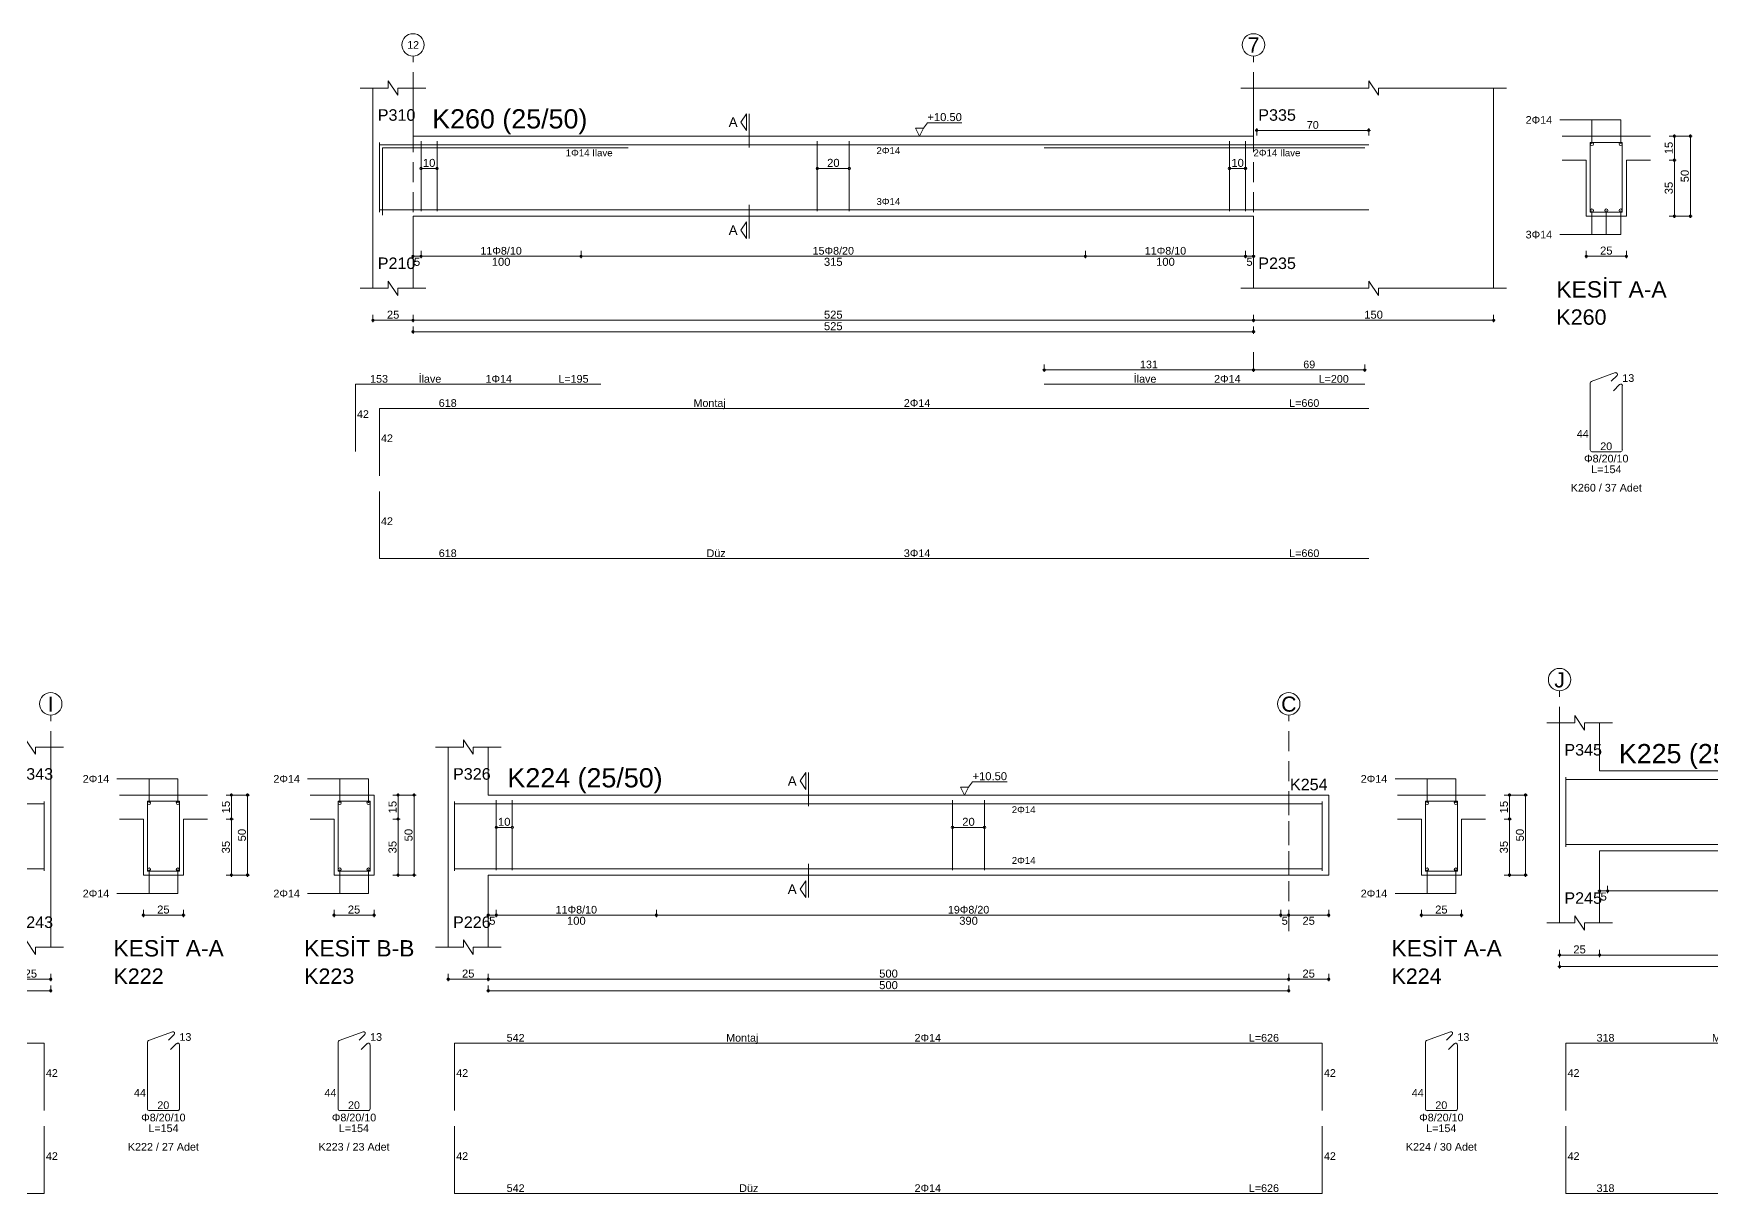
# Model space of a CAD drawing. Header units: millimetres. Extents: x 23801 to 80069, y 9628 to 14137.
# Drawn here: x 60387 to 61960, y 12436 to 13522 of the extents above; entities that cross this region are included whole.
import ezdxf

# ---------------------------------------------------------------- set-up
doc = ezdxf.new("R2010")
doc.units = ezdxf.units.MM
doc.linetypes.add('DASHDOT2', pattern=[12.7, 6.35, -3.175, 0, -3.175])
doc.linetypes.add('DASHED4', pattern=[18.75, 12.5, -6.25])
doc.layers.add('aks', color=251, linetype='DASHDOT2', lineweight=35)
for name, color, linetype in [('Donatı Topl. Uzun. Yazısı', 7, 'Continuous'), ('Donatı Uz. Yazısı', 7, 'Continuous'), ('Donatı Yazısı', 7, 'Continuous'), ('Donatı Çizgisi', 7, 'Continuous'), ('Kiriş', 7, 'Continuous'), ('Standart', 7, 'Continuous'), ('Ölçülendirme', 7, 'Continuous')]:
    doc.layers.add(name, color=color, linetype=linetype)
doc.styles.add('arial_1_18', font='arial.ttf', dxfattribs={"height": 0.2})

# ---------------------------------------------------------------- blocks, each defined once
blk = doc.blocks.new('IDE668Entity7468')
at = {"layer": 'aks', "color": 30, "linetype": 'DASHED4', "lineweight": 5}
for points in [[(9828.2, 2001.7), (9828.2, 2136.7)], [(10168.2, 2001.7), (10168.2, 2136.7)], [(10478.2, 2001.7), (10478.2, 2136.7)]]:
    blk.add_lwpolyline(points, dxfattribs=at)
at = {"layer": 'aks', "color": 1, "linetype": 'Continuous', "lineweight": 5}
for centre in [(9828.2, 2143.7), (10168.2, 2143.7), (10478.2, 2143.7)]:
    blk.add_circle(centre, 7, dxfattribs=at)
at = {"layer": 'Donatı Çizgisi', "color": 5, "linetype": 'Continuous', "lineweight": 5}
for points in [[(9807.2, 2039.3), (9807.2, 2082.7)], [(9807.2, 2081.3), (10474.2, 2081.3)], [(9833.2, 2039.9), (9833.2, 2083.5)], [(9843.2, 2039.9), (9843.2, 2083.5)], [(9988.2, 2039.9), (9988.2, 2083.5)], [(10008.2, 2039.9), (10008.2, 2083.5)], [(10153.2, 2039.9), (10153.2, 2083.5)], [(10163.2, 2039.9), (10163.2, 2083.5)], [(10198.2, 2039.9), (10198.2, 2083.5)], [(10208.2, 2039.9), (10208.2, 2083.5)], [(10313.2, 2039.9), (10313.2, 2083.5)], [(10333.2, 2039.9), (10333.2, 2083.5)], [(10438.2, 2039.9), (10438.2, 2083.5)], [(10448.2, 2039.9), (10448.2, 2083.5)], [(10474.2, 2039.3), (10474.2, 2082.7)], [(10538.6, 2039.2), (10538.6, 2082.8)], [(10538.6, 2082.8), (10558.6, 2082.8)], [(10558.6, 2039.2), (10558.6, 2082.8)], [(10657.7, 2039.2), (10657.7, 2082.8)], [(10657.7, 2082.8), (10677.7, 2082.8)], [(10677.7, 2039.2), (10677.7, 2082.8)], [(9807.2, 2040.7), (10474.2, 2040.7)], [(10538.6, 2039.2), (10558.6, 2039.2)], [(10657.7, 2039.2), (10677.7, 2039.2)], [(9807.2, 1889.7), (9807.2, 1931.7)], [(9807.2, 1931.7), (10474.2, 1931.7)], [(10474.2, 1889.7), (10474.2, 1931.7)], [(10538.6, 1890.6), (10538.6, 1932.5)], [(10539.2, 1933.4), (10554.2, 1938.9)], [(10551.7, 1933.6), (10555.3, 1937.2)], [(10553.1, 1927.7), (10556.8, 1931.5)], [(10558.6, 1890.6), (10558.6, 1930.7)], [(10657.7, 1890.6), (10657.7, 1932.5)], [(10658.3, 1933.4), (10673.3, 1938.9)], [(10670.8, 1933.6), (10674.4, 1937.2)], [(10672.1, 1927.7), (10675.9, 1931.5)], [(10677.7, 1890.6), (10677.7, 1930.7)], [(10539.6, 1889.6), (10557.6, 1889.6)], [(10658.7, 1889.6), (10676.6, 1889.6)], [(9807.2, 1837.8), (9807.2, 1879.9)], [(10474.2, 1837.8), (10474.2, 1879.9)], [(9807.2, 1837.8), (10474.2, 1837.8)]]:
    blk.add_lwpolyline(points, dxfattribs=at)
for centre in [(10539.6, 2081.8), (10557.6, 2081.8), (10658.7, 2081.8), (10676.7, 2081.8), (10539.6, 2040.2), (10557.6, 2040.2), (10658.7, 2040.2), (10676.7, 2040.2)]:
    blk.add_circle(centre, 1, dxfattribs=at)
for centre, start, end in [((10554.6, 1937.9), 315, 110), ((10673.7, 1937.9), 315, 110), ((10539.6, 1932.5), 110, 180), ((10557.6, 1930.7), 0, 135), ((10658.7, 1932.5), 110, 180), ((10676.6, 1930.7), 0, 135), ((10539.6, 1890.6), 180, 270), ((10557.6, 1890.6), 270, 0), ((10658.7, 1890.6), 180, 270), ((10676.6, 1890.6), 270, 0)]:
    blk.add_arc(centre, 1.02, start, end, dxfattribs=at)
at = {"layer": 'Kiriş', "color": 1, "linetype": 'Continuous', "lineweight": 5}
for points in [[(9812.7, 2116.7), (9812.7, 2121.2)], [(9818.7, 2112.2), (9812.7, 2121.2)], [(10177.7, 2116.7), (10177.7, 2121.2)], [(10183.7, 2112.2), (10177.7, 2121.2)], [(10462.7, 2116.7), (10462.7, 2121.2)], [(10468.7, 2112.2), (10462.7, 2121.2)], [(9795.2, 2116.7), (9812.7, 2116.7)], [(9803.2, 1991.7), (9803.2, 2116.7)], [(9818.7, 2112.2), (9818.7, 2116.7)], [(9818.7, 2116.7), (9836.2, 2116.7)], [(9828.2, 2086.7), (9828.2, 2116.7)], [(10160.2, 2116.7), (10177.7, 2116.7)], [(10168.2, 2086.7), (10168.2, 2116.7)], [(10183.7, 2116.7), (10201.2, 2116.7)], [(10183.7, 2112.2), (10183.7, 2116.7)], [(10193.2, 2086.7), (10193.2, 2116.7)], [(10445.2, 2116.7), (10462.7, 2116.7)], [(10453.2, 2086.7), (10453.2, 2116.7)], [(10468.7, 2116.7), (10486.2, 2116.7)], [(10468.7, 2112.2), (10468.7, 2116.7)], [(10478.2, 1991.7), (10478.2, 2116.7)], [(9828.2, 2086.7), (10168.2, 2086.7)], [(10193.2, 2086.7), (10453.2, 2086.7)], [(10521.1, 2086.7), (10576.1, 2086.7)], [(10640.2, 2086.7), (10680.2, 2086.7)], [(10680.2, 2036.7), (10680.2, 2086.7)], [(10521.1, 2071.7), (10536.1, 2071.7)], [(10536.1, 2036.7), (10536.1, 2071.7)], [(10561.1, 2071.7), (10576.1, 2071.7)], [(10561.1, 2036.7), (10561.1, 2071.7)], [(10640.2, 2071.7), (10655.2, 2071.7)], [(10655.2, 2036.7), (10655.2, 2071.7)], [(9828.2, 2036.7), (10168.2, 2036.7)], [(9828.2, 1991.7), (9828.2, 2036.7)], [(10168.2, 1991.7), (10168.2, 2036.7)], [(10193.2, 2036.7), (10453.2, 2036.7)], [(10193.2, 1991.7), (10193.2, 2036.7)], [(10453.2, 1991.7), (10453.2, 2036.7)], [(10536.1, 2036.7), (10561.1, 2036.7)], [(10655.2, 2036.7), (10680.2, 2036.7)], [(9795.2, 1991.7), (9812.7, 1991.7)], [(9818.7, 1987.2), (9812.7, 1996.2)], [(9812.7, 1991.7), (9812.7, 1996.2)], [(9818.7, 1991.7), (9836.2, 1991.7)], [(9818.7, 1987.2), (9818.7, 1991.7)], [(10160.2, 1991.7), (10177.7, 1991.7)], [(10183.7, 1987.2), (10177.7, 1996.2)], [(10177.7, 1991.7), (10177.7, 1996.2)], [(10183.7, 1991.7), (10201.2, 1991.7)], [(10183.7, 1987.2), (10183.7, 1991.7)], [(10445.2, 1991.7), (10462.7, 1991.7)], [(10468.7, 1987.2), (10462.7, 1996.2)], [(10462.7, 1991.7), (10462.7, 1996.2)], [(10468.7, 1991.7), (10486.2, 1991.7)], [(10468.7, 1987.2), (10468.7, 1991.7)]]:
    blk.add_lwpolyline(points, dxfattribs=at)
at = {"layer": 'Ölçülendirme', "color": 1, "linetype": 'Continuous', "lineweight": 5}
for points in [[(9959, 2095.5), (9962.5, 2100.7)], [(9962.5, 2090.2), (9962.5, 2100.7)], [(9964.2, 2079.7), (9964.2, 2100.7)], [(10292, 2095.5), (10295.5, 2100.7)], [(10295.5, 2090.2), (10295.5, 2100.7)], [(10297.2, 2079.7), (10297.2, 2100.7)], [(10519.6, 2096.8), (10557.6, 2096.8)], [(10539.6, 2081.8), (10539.6, 2096.8)], [(10557.6, 2081.8), (10557.6, 2096.8)], [(10638.7, 2096.8), (10676.7, 2096.8)], [(10658.7, 2081.8), (10658.7, 2096.8)], [(10676.7, 2081.8), (10676.7, 2096.8)], [(9962.5, 2090.2), (9959, 2095.5)], [(10033.5, 2086.7), (10031, 2091.7)], [(10031, 2091.7), (10036, 2091.7)], [(10036, 2091.7), (10033.5, 2086.7)], [(10033.5, 2086.7), (10033.5, 2086.7)], [(10036, 2091.7), (10038.5, 2095)], [(10038.5, 2095), (10060, 2095)], [(10295.5, 2090.2), (10292, 2095.5)], [(10350.5, 2086.7), (10348, 2091.7)], [(10348, 2091.7), (10353, 2091.7)], [(10353, 2091.7), (10350.5, 2086.7)], [(10350.5, 2086.7), (10350.5, 2086.7)], [(10353, 2091.7), (10355.5, 2095)], [(10355.5, 2095), (10377, 2095)], [(10587.8, 2086.7), (10602.3, 2086.7)], [(10591.1, 2035.7), (10591.1, 2087.7)], [(10601.1, 2035.7), (10601.1, 2087.7)], [(10691.9, 2086.7), (10706.4, 2086.7)], [(10695.2, 2035.7), (10695.2, 2087.7)], [(10705.2, 2035.7), (10705.2, 2087.7)], [(9833.2, 2066.5), (9843.2, 2066.5)], [(9988.2, 2066.5), (10008.2, 2066.5)], [(10153.2, 2066.5), (10163.2, 2066.5)], [(10198.2, 2066.5), (10208.2, 2066.5)], [(10313.2, 2066.5), (10333.2, 2066.5)], [(10438.2, 2066.5), (10448.2, 2066.5)], [(10587.8, 2071.7), (10592.3, 2071.7)], [(10691.9, 2071.7), (10696.4, 2071.7)], [(9964.2, 2022.7), (9964.2, 2043.7)], [(10297.2, 2022.7), (10297.2, 2043.7)], [(10539.6, 2025.2), (10539.6, 2040.2)], [(10557.6, 2025.2), (10557.6, 2040.2)], [(10587.8, 2036.7), (10602.3, 2036.7)], [(10658.7, 2025.2), (10658.7, 2040.2)], [(10676.7, 2025.2), (10676.7, 2040.2)], [(10691.9, 2036.7), (10706.4, 2036.7)], [(9959, 2028), (9962.5, 2033.2)], [(9962.5, 2022.7), (9959, 2028)], [(9962.5, 2022.7), (9962.5, 2033.2)], [(10292, 2028), (10295.5, 2033.2)], [(10295.5, 2022.7), (10292, 2028)], [(10295.5, 2022.7), (10295.5, 2033.2)], [(10519.6, 2025.2), (10557.6, 2025.2)], [(10638.7, 2025.2), (10676.7, 2025.2)], [(9828.2, 2010.5), (9828.2, 2015)], [(9833.2, 2010.5), (9833.2, 2015)], [(9933.2, 2010.5), (9933.2, 2015)], [(10063.2, 2010.5), (10063.2, 2015)], [(10163.2, 2010.5), (10163.2, 2015)], [(10168.2, 2010.5), (10168.2, 2015)], [(10193.2, 2010.5), (10193.2, 2015)], [(10198.2, 2010.5), (10198.2, 2015)], [(10298.2, 2010.5), (10298.2, 2015)], [(10348.2, 2010.5), (10348.2, 2015)], [(10448.2, 2010.5), (10448.2, 2015)], [(10453.2, 2010.5), (10453.2, 2015)], [(10536.1, 2010.5), (10536.1, 2015)], [(10561.1, 2010.5), (10561.1, 2015)], [(10655.2, 2010.5), (10655.2, 2015)], [(10680.2, 2010.5), (10680.2, 2015)], [(9827.2, 2011.7), (10169.2, 2011.7)], [(10192.2, 2011.7), (10454.2, 2011.7)], [(10535.1, 2011.7), (10562.1, 2011.7)], [(10654.2, 2011.7), (10681.2, 2011.7)], [(9802.2, 1971.7), (10479.2, 1971.7)], [(9803.2, 1970.5), (9803.2, 1975)], [(9828.2, 1970.5), (9828.2, 1975)], [(10168.2, 1970.5), (10168.2, 1975)], [(10193.2, 1970.5), (10193.2, 1975)], [(10453.2, 1970.5), (10453.2, 1975)], [(10478.2, 1970.5), (10478.2, 1975)], [(9827.2, 1964.5), (10479.2, 1964.5)], [(9828.2, 1963.3), (9828.2, 1967.8)], [(10168.2, 1963.3), (10168.2, 1967.8)], [(10478.2, 1963.3), (10478.2, 1967.8)]]:
    blk.add_lwpolyline(points, dxfattribs=at)
for centre in [(10591.1, 2086.7), (10601.1, 2086.7), (10695.2, 2086.7), (10705.2, 2086.7), (9833.2, 2066.5), (9843.2, 2066.5), (9988.2, 2066.5), (10008.2, 2066.5), (10153.2, 2066.5), (10163.2, 2066.5), (10198.2, 2066.5), (10208.2, 2066.5), (10313.2, 2066.5), (10333.2, 2066.5), (10438.2, 2066.5), (10448.2, 2066.5), (10591.1, 2071.7), (10695.2, 2071.7), (10591.1, 2036.7), (10601.1, 2036.7), (10695.2, 2036.7), (10705.2, 2036.7), (9828.2, 2011.7), (9833.2, 2011.7), (9833.2, 2011.7), (9933.2, 2011.7), (9933.2, 2011.7), (10063.2, 2011.7), (10063.2, 2011.7), (10163.2, 2011.7), (10163.2, 2011.7), (10168.2, 2011.7), (10193.2, 2011.7), (10198.2, 2011.7), (10198.2, 2011.7), (10298.2, 2011.7), (10298.2, 2011.7), (10348.2, 2011.7), (10348.2, 2011.7), (10448.2, 2011.7), (10448.2, 2011.7), (10453.2, 2011.7), (10536.1, 2011.7), (10561.1, 2011.7), (10655.2, 2011.7), (10680.2, 2011.7), (9803.2, 1971.7), (9828.2, 1971.7), (9828.2, 1971.7), (10168.2, 1971.7), (10168.2, 1971.7), (10193.2, 1971.7), (10193.2, 1971.7), (10453.2, 1971.7), (10453.2, 1971.7), (10478.2, 1971.7), (9828.2, 1964.5), (10168.2, 1964.5), (10168.2, 1964.5), (10478.2, 1964.5)]:
    blk.add_circle(centre, 0.75, dxfattribs=at)
at = {"layer": 'aks', "color": 1, "linetype": 'Continuous', "lineweight": 5, "style": 'arial_1_18'}
for s, p in [('G', (9823.1, 2138.8)), ('H', (10163.5, 2138.8)), ('I', (10476.4, 2138.8))]:
    blk.add_text(s, height=9.45, dxfattribs=at).set_placement(p)
at = {"layer": 'Donatı Topl. Uzun. Yazısı', "color": 1, "linetype": 'Continuous', "lineweight": 5, "style": 'arial_1_18'}
for s, p in [('L=751', (10422.1, 1932.7)), ('L=154', (10539.2, 1876.2)), ('L=154', (10658.2, 1876.2)), ('L=751', (10422.1, 1838.8))]:
    blk.add_text(s, height=4.8, dxfattribs=at).set_placement(p)
at = {"layer": 'Donatı Uz. Yazısı', "color": 1, "linetype": 'Continuous', "lineweight": 5, "style": 'arial_1_18'}
for s, p in [('667', (9847.3, 1932.7)), ('13', (10558.6, 1933.2)), ('13', (10677.7, 1933.2)), ('42', (9808.2, 1910.7)), ('42', (10475.2, 1910.7)), ('44', (10530.2, 1898.3)), ('44', (10649.2, 1898.3)), ('20', (10544.8, 1890.6)), ('20', (10663.9, 1890.6)), ('42', (9808.2, 1858.8)), ('42', (10475.2, 1858.8)), ('667', (9847.3, 1838.8))]:
    blk.add_text(s, height=4.8, dxfattribs=at).set_placement(p)
at = {"layer": 'Donatı Yazısı', "color": 5, "linetype": 'Continuous', "lineweight": 5, "style": 'arial_1_18'}
for s, p in [('2Φ14', (10498.2, 2094.4)), ('2Φ14', (10617.3, 2094.4)), ('2Φ14', (10498.2, 2022.8)), ('2Φ14', (10617.3, 2022.8)), ('2Φ14', (10160.7, 1932.7)), ('Φ8/20/10', (10534.7, 1882.9)), ('Φ8/20/10', (10653.8, 1882.9)), ('K222 / 27 Adet', (10526.4, 1864.6)), ('K223 / 23 Adet', (10645.5, 1864.6)), ('2Φ14', (10160.7, 1838.8))]:
    blk.add_text(s, height=4.8, dxfattribs=at).set_placement(p)
for p in [(10025.2, 2075.4), (10350.2, 2075.4), (10025.2, 2043.7), (10350.2, 2043.7)]:
    blk.add_text('2Φ14', height=4.32, rotation=360, dxfattribs=at).set_placement(p)
at = {"layer": 'Donatı Yazısı', "color": 1, "linetype": 'Continuous', "lineweight": 5, "style": 'arial_1_18'}
for s, p in [('Montaj', (10020.6, 1932.7)), ('Düz', (10028.8, 1838.8))]:
    blk.add_text(s, height=4.8, dxfattribs=at).set_placement(p)
at = {"layer": 'Kiriş', "color": 1, "linetype": 'Continuous', "lineweight": 5, "style": 'arial_1_18'}
for s, height, p in [('P338', 7.2, (9806.2, 2096.3)), ('K222 (25/50)', 12, (9840.2, 2091.5)), ('P341', 7.2, (10171.2, 2096.3)), ('K223 (25/50)', 12, (10205.2, 2091.5)), ('P343', 7.2, (10456.2, 2096.3)), ('P238', 7.2, (9806.2, 2003.7)), ('P241', 7.2, (10171.2, 2003.7)), ('P243', 7.2, (10456.2, 2003.7)), ('KESİT A-A', 10.2, (10517.4, 1985.9)), ('KESİT B-B', 10.2, (10636.5, 1985.9)), ('K222', 9.6, (10517.4, 1968.8)), ('K223', 9.6, (10636.5, 1968.8))]:
    blk.add_text(s, height=height, dxfattribs=at).set_placement(p)
at = {"layer": 'Ölçülendirme', "color": 1, "linetype": 'Continuous', "lineweight": 5, "style": 'arial_1_18'}
for s, height, p in [('A', 5.95, (9951.3, 2092.5)), ('+10.50', 5, (10038.5, 2096)), ('B', 5.95, (10284.3, 2092.5)), ('+10.50', 5, (10355.5, 2096)), ('A', 5.95, (9951.3, 2025)), ('B', 5.95, (10284.3, 2025)), ('25', 5, (10544.7, 2012.7)), ('25', 5, (10663.8, 2012.7)), ('5', 5, (9828.8, 2005.7)), ('100', 5, (9877.4, 2005.7)), ('130', 5, (9992.4, 2005.7)), ('100', 5, (10107.4, 2005.7)), ('5', 5, (10163.8, 2005.7)), ('5', 5, (10193.8, 2005.7)), ('100', 5, (10242.4, 2005.7)), ('50', 5, (10319.4, 2005.7)), ('100', 5, (10392.4, 2005.7)), ('5', 5, (10448.8, 2005.7)), ('25', 5, (9811.9, 1972.7)), ('340', 5, (9992.4, 1972.7)), ('340', 5, (9992.4, 1965.5)), ('25', 5, (10176.9, 1972.7)), ('310', 5, (10317.4, 1965.5)), ('260', 5, (10317.4, 1972.7)), ('25', 5, (10461.9, 1972.7))]:
    blk.add_text(s, height=height, dxfattribs=at).set_placement(p)
for s, rotation, p in [('15', 90, (10590.1, 2075.3)), ('15', 90, (10694.2, 2075.3)), ('10', 360, (9834.4, 2067.5)), ('20', 360, (9994.4, 2067.5)), ('10', 360, (10154.4, 2067.5)), ('10', 360, (10199.4, 2067.5)), ('20', 360, (10319.4, 2067.5)), ('10', 360, (10439.4, 2067.5)), ('50', 90, (10600.1, 2057.8)), ('50', 90, (10704.2, 2057.8)), ('35', 90, (10590.1, 2050.3)), ('35', 90, (10694.2, 2050.3))]:
    blk.add_text(s, height=5, rotation=rotation, dxfattribs=at).set_placement(p)
at = {"layer": 'Ölçülendirme', "color": 5, "linetype": 'Continuous', "lineweight": 5, "style": 'arial_1_18'}
for s, p in [('11Φ8/10', (9870.3, 2012.7)), ('5Φ8/20', (9987.2, 2012.7)), ('11Φ8/10', (10100.3, 2012.7)), ('11Φ8/10', (10235.3, 2012.7)), ('1Φ8/20', (10312.2, 2012.7)), ('11Φ8/10', (10385.3, 2012.7))]:
    blk.add_text(s, height=4.8, dxfattribs=at).set_placement(p)
blk = doc.blocks.new('IDE668Entity7469')
at = {"layer": 'aks', "color": 30, "linetype": 'DASHED4', "lineweight": 5}
blk.add_lwpolyline([(11251.5, 2001.7), (11251.5, 2136.7)], dxfattribs=at)
at = {"layer": 'aks', "color": 1, "linetype": 'Continuous', "lineweight": 5}
blk.add_circle((11251.5, 2143.7), 7, dxfattribs=at)
at = {"layer": 'Donatı Çizgisi', "color": 5, "linetype": 'Continuous', "lineweight": 5}
for points in [[(10730.5, 2039.3), (10730.5, 2082.7)], [(10730.5, 2081.3), (11272.5, 2081.3)], [(10756.5, 2039.9), (10756.5, 2083.5)], [(10766.5, 2039.9), (10766.5, 2083.5)], [(11041.5, 2039.9), (11041.5, 2083.5)], [(11061.5, 2039.9), (11061.5, 2083.5)], [(11272.5, 2039.3), (11272.5, 2082.7)], [(11336.9, 2039.2), (11336.9, 2082.8)], [(11336.9, 2082.8), (11356.9, 2082.8)], [(11356.9, 2039.2), (11356.9, 2082.8)], [(10730.5, 2040.7), (11272.5, 2040.7)], [(11336.9, 2039.2), (11356.9, 2039.2)], [(10730.5, 1889.7), (10730.5, 1931.7)], [(10730.5, 1931.7), (11272.5, 1931.7)], [(11272.5, 1889.7), (11272.5, 1931.7)], [(11336.9, 1890.6), (11336.9, 1932.5)], [(11337.5, 1933.4), (11352.5, 1938.9)], [(11350, 1933.6), (11353.6, 1937.2)], [(11351.3, 1927.7), (11355.1, 1931.5)], [(11356.9, 1890.6), (11356.9, 1930.7)], [(11337.9, 1889.6), (11355.8, 1889.6)], [(10730.5, 1837.8), (10730.5, 1879.9)], [(11272.5, 1837.8), (11272.5, 1879.9)], [(10730.5, 1837.8), (11272.5, 1837.8)]]:
    blk.add_lwpolyline(points, dxfattribs=at)
for centre in [(11337.9, 2081.8), (11355.9, 2081.8), (11337.9, 2040.2), (11355.9, 2040.2)]:
    blk.add_circle(centre, 1, dxfattribs=at)
for centre, start, end in [((11352.9, 1937.9), 315, 110), ((11337.9, 1932.5), 110, 180), ((11355.8, 1930.7), 0, 135), ((11337.9, 1890.6), 180, 270), ((11355.8, 1890.6), 270, 0)]:
    blk.add_arc(centre, 1.02, start, end, dxfattribs=at)
at = {"layer": 'Kiriş', "color": 1, "linetype": 'Continuous', "lineweight": 5}
for points in [[(10736, 2116.7), (10736, 2121.2)], [(10742, 2112.2), (10736, 2121.2)], [(10718.5, 2116.7), (10736, 2116.7)], [(10726.5, 1991.7), (10726.5, 2116.7)], [(10742, 2112.2), (10742, 2116.7)], [(10742, 2116.7), (10759.5, 2116.7)], [(10751.5, 2086.7), (10751.5, 2116.7)], [(10751.5, 2086.7), (11276.5, 2086.7)], [(11276.5, 2036.7), (11276.5, 2086.7)], [(11319.4, 2086.7), (11374.4, 2086.7)], [(11319.4, 2071.7), (11334.4, 2071.7)], [(11334.4, 2036.7), (11334.4, 2071.7)], [(11359.4, 2071.7), (11374.4, 2071.7)], [(11359.4, 2036.7), (11359.4, 2071.7)], [(10751.5, 2036.7), (11276.5, 2036.7)], [(10751.5, 1991.7), (10751.5, 2036.7)], [(11334.4, 2036.7), (11359.4, 2036.7)], [(10718.5, 1991.7), (10736, 1991.7)], [(10742, 1987.2), (10736, 1996.2)], [(10736, 1991.7), (10736, 1996.2)], [(10742, 1991.7), (10759.5, 1991.7)], [(10742, 1987.2), (10742, 1991.7)]]:
    blk.add_lwpolyline(points, dxfattribs=at)
at = {"layer": 'Kiriş', "color": 1, "linetype": 'DASHED4', "lineweight": 5}
for points in [[(11251.5, 2036.7), (11251.5, 2086.7)], [(11276.5, 2036.7), (11276.5, 2086.7)]]:
    blk.add_lwpolyline(points, dxfattribs=at)
at = {"layer": 'Ölçülendirme', "color": 1, "linetype": 'Continuous', "lineweight": 5}
for points in [[(10946.3, 2095.5), (10949.8, 2100.7)], [(10949.8, 2090.2), (10949.8, 2100.7)], [(10951.5, 2079.7), (10951.5, 2100.7)], [(11317.9, 2096.8), (11355.9, 2096.8)], [(11337.9, 2081.8), (11337.9, 2096.8)], [(11355.9, 2081.8), (11355.9, 2096.8)], [(10949.8, 2090.2), (10946.3, 2095.5)], [(11049, 2086.7), (11046.5, 2091.7)], [(11046.5, 2091.7), (11051.5, 2091.7)], [(11051.5, 2091.7), (11049, 2086.7)], [(11049, 2086.7), (11049, 2086.7)], [(11051.5, 2091.7), (11054, 2095)], [(11054, 2095), (11075.6, 2095)], [(11386.1, 2086.7), (11400.6, 2086.7)], [(11389.4, 2035.7), (11389.4, 2087.7)], [(11399.4, 2035.7), (11399.4, 2087.7)], [(10756.5, 2066.5), (10766.5, 2066.5)], [(11041.5, 2066.5), (11061.5, 2066.5)], [(11386.1, 2071.7), (11390.6, 2071.7)], [(10951.5, 2022.7), (10951.5, 2043.7)], [(11337.9, 2025.2), (11337.9, 2040.2)], [(11355.9, 2025.2), (11355.9, 2040.2)], [(11386.1, 2036.7), (11400.6, 2036.7)], [(10946.3, 2028), (10949.8, 2033.2)], [(10949.8, 2022.7), (10946.3, 2028)], [(10949.8, 2022.7), (10949.8, 2033.2)], [(11317.9, 2025.2), (11355.9, 2025.2)], [(10751.5, 2010.5), (10751.5, 2015)], [(10756.5, 2010.5), (10756.5, 2015)], [(10856.5, 2010.5), (10856.5, 2015)], [(11246.5, 2010.5), (11246.5, 2015)], [(11251.5, 2010.5), (11251.5, 2015)], [(11276.5, 2010.5), (11276.5, 2015)], [(11334.4, 2010.5), (11334.4, 2015)], [(11359.4, 2010.5), (11359.4, 2015)], [(10750.5, 2011.7), (11277.5, 2011.7)], [(11333.4, 2011.7), (11360.4, 2011.7)], [(10725.5, 1971.7), (11277.5, 1971.7)], [(10726.5, 1970.5), (10726.5, 1975)], [(10751.5, 1970.5), (10751.5, 1975)], [(11251.5, 1970.5), (11251.5, 1975)], [(11276.5, 1970.5), (11276.5, 1975)], [(10750.5, 1964.5), (11252.5, 1964.5)], [(10751.5, 1963.3), (10751.5, 1967.8)], [(11251.5, 1963.3), (11251.5, 1967.8)]]:
    blk.add_lwpolyline(points, dxfattribs=at)
for centre in [(11389.4, 2086.7), (11399.4, 2086.7), (10756.5, 2066.5), (10766.5, 2066.5), (11041.5, 2066.5), (11061.5, 2066.5), (11389.4, 2071.7), (11389.4, 2036.7), (11399.4, 2036.7), (10751.5, 2011.7), (10756.5, 2011.7), (10756.5, 2011.7), (10856.5, 2011.7), (10856.5, 2011.7), (11246.5, 2011.7), (11246.5, 2011.7), (11251.5, 2011.7), (11251.5, 2011.7), (11276.5, 2011.7), (11334.4, 2011.7), (11359.4, 2011.7), (10726.5, 1971.7), (10751.5, 1971.7), (10751.5, 1971.7), (11251.5, 1971.7), (11251.5, 1971.7), (11276.5, 1971.7), (10751.5, 1964.5), (11251.5, 1964.5)]:
    blk.add_circle(centre, 0.75, dxfattribs=at)
at = {"layer": 'aks', "color": 1, "linetype": 'Continuous', "lineweight": 5, "style": 'arial_1_18'}
blk.add_text('C', height=9.45, dxfattribs=at).set_placement((11246.8, 2138.8))
at = {"layer": 'Donatı Topl. Uzun. Yazısı', "color": 1, "linetype": 'Continuous', "lineweight": 5, "style": 'arial_1_18'}
for s, p in [('L=626', (11226.6, 1932.7)), ('L=154', (11337.4, 1876.2)), ('L=626', (11226.6, 1838.8))]:
    blk.add_text(s, height=4.8, dxfattribs=at).set_placement(p)
at = {"layer": 'Donatı Uz. Yazısı', "color": 1, "linetype": 'Continuous', "lineweight": 5, "style": 'arial_1_18'}
for s, p in [('542', (10763, 1932.7)), ('13', (11356.9, 1933.2)), ('42', (10731.5, 1910.7)), ('42', (11273.5, 1910.7)), ('44', (11328.4, 1898.3)), ('20', (11343.1, 1890.6)), ('42', (10731.5, 1858.8)), ('42', (11273.5, 1858.8)), ('542', (10763, 1838.8))]:
    blk.add_text(s, height=4.8, dxfattribs=at).set_placement(p)
at = {"layer": 'Donatı Yazısı', "color": 5, "linetype": 'Continuous', "lineweight": 5, "style": 'arial_1_18'}
for s, p in [('2Φ14', (11296.5, 2094.4)), ('2Φ14', (11296.5, 2022.8)), ('2Φ14', (11017.8, 1932.7)), ('Φ8/20/10', (11333, 1882.9)), ('K224 / 30 Adet', (11324.7, 1864.6)), ('2Φ14', (11017.8, 1838.8))]:
    blk.add_text(s, height=4.8, dxfattribs=at).set_placement(p)
for p in [(11078.5, 2075.4), (11078.5, 2043.7)]:
    blk.add_text('2Φ14', height=4.32, rotation=360, dxfattribs=at).set_placement(p)
at = {"layer": 'Donatı Yazısı', "color": 1, "linetype": 'Continuous', "lineweight": 5, "style": 'arial_1_18'}
for s, p in [('Montaj', (10900.1, 1932.7)), ('Düz', (10908.3, 1838.8))]:
    blk.add_text(s, height=4.8, dxfattribs=at).set_placement(p)
at = {"layer": 'Kiriş', "color": 1, "linetype": 'Continuous', "lineweight": 5, "style": 'arial_1_18'}
for s, height, p in [('P326', 7.2, (10729.5, 2096.3)), ('K224 (25/50)', 12, (10763.5, 2091.5)), ('K254', 7.2, (11252.3, 2089.7)), ('P226', 7.2, (10729.5, 2003.7)), ('KESİT A-A', 10.2, (11315.7, 1985.9)), ('K224', 9.6, (11315.7, 1968.8))]:
    blk.add_text(s, height=height, dxfattribs=at).set_placement(p)
at = {"layer": 'Ölçülendirme', "color": 1, "linetype": 'Continuous', "lineweight": 5, "style": 'arial_1_18'}
for s, height, p in [('A', 5.95, (10938.6, 2092.5)), ('+10.50', 5, (11054, 2096)), ('A', 5.95, (10938.6, 2025)), ('25', 5, (11343, 2012.7)), ('5', 5, (10752.1, 2005.7)), ('100', 5, (10800.7, 2005.7)), ('390', 5, (11045.7, 2005.7)), ('5', 5, (11247.1, 2005.7)), ('25', 5, (11260.1, 2005.7)), ('25', 5, (10735.1, 1972.7)), ('500', 5, (10995.7, 1972.7)), ('500', 5, (10995.7, 1965.5)), ('25', 5, (11260.1, 1972.7))]:
    blk.add_text(s, height=height, dxfattribs=at).set_placement(p)
for s, rotation, p in [('15', 90, (11388.4, 2075.3)), ('10', 360, (10757.6, 2067.5)), ('20', 360, (11047.6, 2067.5)), ('50', 90, (11398.4, 2057.8)), ('35', 90, (11388.4, 2050.3))]:
    blk.add_text(s, height=5, rotation=rotation, dxfattribs=at).set_placement(p)
at = {"layer": 'Ölçülendirme', "color": 5, "linetype": 'Continuous', "lineweight": 5, "style": 'arial_1_18'}
for s, p in [('11Φ8/10', (10793.6, 2012.7)), ('19Φ8/20', (11038.6, 2012.7))]:
    blk.add_text(s, height=4.8, dxfattribs=at).set_placement(p)
blk = doc.blocks.new('IDE668Entity7470')
at = {"layer": 'aks', "color": 30, "linetype": 'DASHED4', "lineweight": 5}
blk.add_lwpolyline([(11420.7, 2016.8), (11420.7, 2151.8)], dxfattribs=at)
at = {"layer": 'aks', "color": 1, "linetype": 'Continuous', "lineweight": 5}
blk.add_circle((11420.7, 2158.8), 7, dxfattribs=at)
at = {"layer": 'Donatı Çizgisi', "color": 5, "linetype": 'Continuous', "lineweight": 5}
for points in [[(11424.7, 2054.4), (11424.7, 2097.8)], [(11424.7, 2096.4), (11742.7, 2096.4)], [(11553.2, 2055), (11553.2, 2098.6)], [(11563.2, 2055), (11563.2, 2098.6)], [(11881.1, 2054.3), (11881.1, 2097.9)], [(11881.1, 2097.9), (11901.1, 2097.9)], [(11901.1, 2054.3), (11901.1, 2097.9)], [(11600.7, 2094.4), (11740.7, 2094.4)], [(11424.7, 2055.8), (11742.7, 2055.8)], [(11881.1, 2054.3), (11901.1, 2054.3)], [(11881.7, 1948.5), (11896.7, 1954)], [(11894.2, 1948.7), (11897.8, 1952.3)], [(11600.7, 1946.8), (11740.7, 1946.8)], [(11881.1, 1905.7), (11881.1, 1947.6)], [(11895.5, 1942.8), (11899.3, 1946.6)], [(11901.1, 1905.7), (11901.1, 1945.8)], [(11424.7, 1889.7), (11424.7, 1931.7)], [(11424.7, 1931.7), (11742.7, 1931.7)], [(11882.1, 1904.7), (11900, 1904.7)], [(11424.7, 1837.8), (11424.7, 1879.8)], [(11424.7, 1837.8), (11742.7, 1837.8)]]:
    blk.add_lwpolyline(points, dxfattribs=at)
for centre in [(11882.1, 2096.9), (11900.1, 2096.9), (11882.1, 2055.3), (11900.1, 2055.3)]:
    blk.add_circle(centre, 1, dxfattribs=at)
for centre, start, end in [((11897.1, 1953), 315, 110), ((11882.1, 1947.6), 110, 180), ((11900, 1945.8), 0, 135), ((11882.1, 1905.7), 180, 270), ((11900, 1905.7), 270, 0)]:
    blk.add_arc(centre, 1.02, start, end, dxfattribs=at)
at = {"layer": 'Kiriş', "color": 1, "linetype": 'Continuous', "lineweight": 5}
for points in [[(11412.7, 2131.8), (11430.2, 2131.8)], [(11420.7, 2006.8), (11420.7, 2131.8)], [(11430.2, 2131.8), (11430.2, 2136.3)], [(11436.2, 2127.3), (11430.2, 2136.3)], [(11436.2, 2127.3), (11436.2, 2131.8)], [(11436.2, 2131.8), (11453.7, 2131.8)], [(11445.7, 2101.8), (11445.7, 2131.8)], [(11662.7, 2131.8), (11742.7, 2131.8)], [(11670.7, 2101.8), (11670.7, 2131.8)], [(11742.7, 2131.8), (11742.7, 2136.3)], [(11748.7, 2127.3), (11742.7, 2136.3)], [(11748.7, 2131.8), (11828.7, 2131.8)], [(11748.7, 2127.3), (11748.7, 2131.8)], [(11820.7, 2006.8), (11820.7, 2131.8)], [(11445.7, 2101.8), (11670.7, 2101.8)], [(11863.6, 2101.8), (11918.6, 2101.8)], [(11863.6, 2086.8), (11878.6, 2086.8)], [(11878.6, 2051.8), (11878.6, 2086.8)], [(11903.6, 2086.8), (11918.6, 2086.8)], [(11903.6, 2051.8), (11903.6, 2086.8)], [(11445.7, 2051.8), (11670.7, 2051.8)], [(11445.7, 2006.8), (11445.7, 2051.8)], [(11670.7, 2006.8), (11670.7, 2051.8)], [(11878.6, 2051.8), (11903.6, 2051.8)], [(11412.7, 2006.8), (11430.2, 2006.8)], [(11436.2, 2002.3), (11430.2, 2011.3)], [(11430.2, 2006.8), (11430.2, 2011.3)], [(11436.2, 2006.8), (11453.7, 2006.8)], [(11436.2, 2002.3), (11436.2, 2006.8)], [(11662.7, 2006.8), (11742.7, 2006.8)], [(11748.7, 2002.3), (11742.7, 2011.3)], [(11742.7, 2006.8), (11742.7, 2011.3)], [(11748.7, 2006.8), (11828.7, 2006.8)], [(11748.7, 2002.3), (11748.7, 2006.8)]]:
    blk.add_lwpolyline(points, dxfattribs=at)
at = {"layer": 'Ölçülendirme', "color": 1, "linetype": 'Continuous', "lineweight": 5}
for points in [[(11530.5, 2110.5), (11534, 2115.8)], [(11534, 2105.3), (11530.5, 2110.5)], [(11534, 2105.3), (11534, 2115.8)], [(11535.7, 2094.8), (11535.7, 2115.8)], [(11582, 2101.8), (11579.5, 2106.8)], [(11579.5, 2106.8), (11584.5, 2106.8)], [(11584.5, 2106.8), (11582, 2101.8)], [(11584.5, 2106.8), (11587, 2110.1)], [(11587, 2110.1), (11608.5, 2110.1)], [(11672.7, 2102.1), (11672.7, 2106.6)], [(11742.7, 2102.1), (11742.7, 2106.6)], [(11862.1, 2111.9), (11900.1, 2111.9)], [(11882.1, 2096.9), (11882.1, 2111.9)], [(11900.1, 2096.9), (11900.1, 2111.9)], [(11582, 2101.8), (11582, 2101.8)], [(11671.7, 2105.4), (11743.7, 2105.4)], [(11930.3, 2101.8), (11944.8, 2101.8)], [(11933.6, 2050.8), (11933.6, 2102.8)], [(11943.6, 2050.8), (11943.6, 2102.8)], [(11930.3, 2086.8), (11934.8, 2086.8)], [(11553.2, 2081.6), (11563.2, 2081.6)], [(11535.7, 2037.8), (11535.7, 2058.8)], [(11882.1, 2040.3), (11882.1, 2055.3)], [(11900.1, 2040.3), (11900.1, 2055.3)], [(11530.5, 2043), (11534, 2048.3)], [(11534, 2037.8), (11534, 2048.3)], [(11930.3, 2051.8), (11944.8, 2051.8)], [(11534, 2037.8), (11530.5, 2043)], [(11862.1, 2040.3), (11900.1, 2040.3)], [(11444.7, 2026.8), (11671.7, 2026.8)], [(11445.7, 2025.5), (11445.7, 2030)], [(11450.7, 2025.5), (11450.7, 2030)], [(11665.7, 2025.5), (11665.7, 2030)], [(11670.7, 2025.5), (11670.7, 2030)], [(11877.6, 2026.8), (11904.6, 2026.8)], [(11878.6, 2025.5), (11878.6, 2030)], [(11903.6, 2025.5), (11903.6, 2030)], [(11419.7, 1986.8), (11821.7, 1986.8)], [(11420.7, 1985.5), (11420.7, 1990)], [(11420.7, 1978.3), (11420.7, 1982.8)], [(11445.7, 1985.5), (11445.7, 1990)], [(11670.7, 1985.5), (11670.7, 1990)], [(11670.7, 1978.3), (11670.7, 1982.8)], [(11820.7, 1985.5), (11820.7, 1990)], [(11419.7, 1979.6), (11671.7, 1979.6)], [(11599.7, 1955.8), (11671.7, 1955.8)], [(11600.7, 1954.5), (11600.7, 1959)], [(11669.7, 1955.8), (11741.7, 1955.8)], [(11670.7, 1954.5), (11670.7, 1959)], [(11670.7, 1954.5), (11670.7, 1959)], [(11740.7, 1954.5), (11740.7, 1959)]]:
    blk.add_lwpolyline(points, dxfattribs=at)
for centre in [(11672.7, 2105.4), (11742.7, 2105.4), (11933.6, 2101.8), (11943.6, 2101.8), (11933.6, 2086.8), (11553.2, 2081.6), (11563.2, 2081.6), (11933.6, 2051.8), (11943.6, 2051.8), (11445.7, 2026.8), (11450.7, 2026.8), (11450.7, 2026.8), (11665.7, 2026.8), (11665.7, 2026.8), (11670.7, 2026.8), (11878.6, 2026.8), (11903.6, 2026.8), (11420.7, 1986.8), (11445.7, 1986.8), (11445.7, 1986.8), (11670.7, 1986.8), (11670.7, 1986.8), (11820.7, 1986.8), (11420.7, 1979.6), (11670.7, 1979.6), (11600.7, 1955.8), (11670.7, 1955.8), (11670.7, 1955.8), (11740.7, 1955.8)]:
    blk.add_circle(centre, 0.75, dxfattribs=at)
at = {"layer": 'aks', "color": 1, "linetype": 'Continuous', "lineweight": 5, "style": 'arial_1_18'}
blk.add_text('J', height=9.45, dxfattribs=at).set_placement((11417.4, 2153.9))
at = {"layer": 'Donatı Topl. Uzun. Yazısı', "color": 1, "linetype": 'Continuous', "lineweight": 5, "style": 'arial_1_18'}
for s, p in [('L=140', (11714.9, 1947.8)), ('L=360', (11708, 1932.7)), ('L=154', (11881.6, 1891.3)), ('L=360', (11708, 1838.8))]:
    blk.add_text(s, height=4.8, dxfattribs=at).set_placement(p)
at = {"layer": 'Donatı Uz. Yazısı', "color": 1, "linetype": 'Continuous', "lineweight": 5, "style": 'arial_1_18'}
for s, p in [('13', (11901.1, 1948.3)), ('318', (11443.8, 1932.7)), ('44', (11872.6, 1913.4)), ('42', (11425.7, 1910.7)), ('20', (11887.3, 1905.7)), ('42', (11425.7, 1858.8)), ('318', (11443.8, 1838.8))]:
    blk.add_text(s, height=4.8, dxfattribs=at).set_placement(p)
at = {"layer": 'Donatı Yazısı', "color": 5, "linetype": 'Continuous', "lineweight": 5, "style": 'arial_1_18'}
for s, height, p in [('2Φ14', 4.8, (11840.7, 2109.5)), ('1Φ14 İlave', 4.32, (11670.7, 2089.1)), ('2Φ14', 4.8, (11840.7, 2037.9)), ('1Φ14', 4.8, (11674.9, 1947.8)), ('2Φ14', 4.8, (11593.3, 1932.7)), ('Φ8/10', 4.8, (11881.9, 1898)), ('K225 / 22 Adet', 4.8, (11868.9, 1879.7)), ('2Φ14', 4.8, (11593.3, 1838.8))]:
    blk.add_text(s, height=height, dxfattribs=at).set_placement(p)
for p in [(11580.2, 2090.5), (11580.2, 2058.8)]:
    blk.add_text('2Φ14', height=4.32, rotation=360, dxfattribs=at).set_placement(p)
at = {"layer": 'Donatı Yazısı', "color": 1, "linetype": 'Continuous', "lineweight": 5, "style": 'arial_1_18'}
for s, p in [('İlave', (11635.6, 1947.8)), ('Montaj', (11515.9, 1932.7)), ('Düz', (11524.1, 1838.8))]:
    blk.add_text(s, height=4.8, dxfattribs=at).set_placement(p)
at = {"layer": 'Kiriş', "color": 1, "linetype": 'Continuous', "lineweight": 5, "style": 'arial_1_18'}
for s, height, p in [('P345', 7.2, (11423.7, 2111.4)), ('K225 (25/50)', 12, (11457.7, 2106.6)), ('P312', 7.2, (11673.7, 2111.4)), ('P245', 7.2, (11423.7, 2018.8)), ('P212', 7.2, (11673.7, 2018.8)), ('KESİT A-A', 10.2, (11859.9, 2001)), ('K225', 9.6, (11859.9, 1983.9))]:
    blk.add_text(s, height=height, dxfattribs=at).set_placement(p)
at = {"layer": 'Ölçülendirme', "color": 1, "linetype": 'Continuous', "lineweight": 5, "style": 'arial_1_18'}
for s, height, p in [('A', 5.95, (11522.8, 2107.6)), ('+10.50', 5, (11587, 2111.1)), ('70', 4.8, (11704, 2106.4)), ('A', 5.95, (11522.8, 2040.1)), ('5', 5, (11446.3, 2020.8)), ('215', 5, (11552.4, 2020.8)), ('5', 5, (11666.3, 2020.8)), ('25', 5, (11887.2, 2027.8)), ('25', 5, (11429.3, 1987.8)), ('225', 5, (11552.4, 1987.8)), ('150', 5, (11739.9, 1987.8)), ('250', 5, (11552.4, 1980.6))]:
    blk.add_text(s, height=height, dxfattribs=at).set_placement(p)
for s, rotation, p in [('15', 90, (11932.6, 2090.4)), ('10', 360, (11554.3, 2082.6)), ('50', 90, (11942.6, 2072.9)), ('35', 90, (11932.6, 2065.4))]:
    blk.add_text(s, height=5, rotation=rotation, dxfattribs=at).set_placement(p)
at = {"layer": 'Ölçülendirme', "color": 5, "linetype": 'Continuous', "lineweight": 5, "style": 'arial_1_18'}
for s, p in [('22Φ8/10', (11545.3, 2027.8)), ('70', (11632, 1956.8)), ('70', (11702, 1956.8))]:
    blk.add_text(s, height=4.8, dxfattribs=at).set_placement(p)
blk = doc.blocks.new('IDE668Entity7493')
at = {"layer": 'aks', "color": 30, "linetype": 'DASHED4', "lineweight": 5}
for points in [[(2933.9, 1648.6), (2933.9, 1783.6)], [(3458.9, 1648.6), (3458.9, 1783.6)], [(3458.9, 1587.6), (3458.9, 1598.6)]]:
    blk.add_lwpolyline(points, dxfattribs=at)
at = {"layer": 'aks', "color": 1, "linetype": 'Continuous', "lineweight": 5}
for centre in [(2933.9, 1790.6), (3458.9, 1790.6)]:
    blk.add_circle(centre, 7, dxfattribs=at)
at = {"layer": 'Donatı Çizgisi', "color": 5, "linetype": 'Continuous', "lineweight": 5}
for points in [[(2912.9, 1686.2), (2912.9, 1729.6)], [(2938.9, 1686.8), (2938.9, 1730.4)], [(2948.9, 1686.8), (2948.9, 1730.4)], [(3186.4, 1686.8), (3186.4, 1730.4)], [(3206.4, 1686.8), (3206.4, 1730.4)], [(3443.9, 1686.8), (3443.9, 1730.4)], [(3453.9, 1686.8), (3453.9, 1730.4)], [(3669.3, 1686.1), (3669.3, 1729.7)], [(3669.3, 1729.7), (3689.3, 1729.7)], [(3689.3, 1686.1), (3689.3, 1729.7)], [(2912.9, 1728.2), (3530.9, 1728.2)], [(2914.9, 1684.2), (2914.9, 1726.2)], [(2914.9, 1726.2), (3068.2, 1726.2)], [(3328.2, 1726.2), (3528.4, 1726.2)], [(2912.9, 1687.6), (3530.9, 1687.6)], [(3669.3, 1686.1), (3689.3, 1686.1)], [(3669.9, 1580.4), (3685, 1585.9)], [(3682.4, 1580.5), (3686, 1584.2)], [(2897.9, 1536.6), (2897.9, 1578.6)], [(2897.9, 1578.6), (3051.2, 1578.6)], [(3328.2, 1578.6), (3528.4, 1578.6)], [(3669.3, 1537.6), (3669.3, 1579.4)], [(3683.8, 1574.6), (3687.5, 1578.4)], [(3689.3, 1537.6), (3689.3, 1577.7)], [(2912.9, 1521.5), (2912.9, 1563.5)], [(2912.9, 1563.5), (3530.9, 1563.5)], [(3670.3, 1536.5), (3688.3, 1536.5)], [(2912.9, 1469.7), (2912.9, 1511.7)], [(2912.9, 1469.7), (3530.9, 1469.7)]]:
    blk.add_lwpolyline(points, dxfattribs=at)
for centre in [(3670.3, 1728.7), (3688.3, 1728.7), (3670.3, 1687.1), (3679.3, 1687.1), (3688.3, 1687.1)]:
    blk.add_circle(centre, 1, dxfattribs=at)
for centre, start, end in [((3685.3, 1584.9), 315, 110), ((3670.3, 1579.4), 110, 180), ((3688.3, 1577.7), 0, 135), ((3670.3, 1537.6), 180, 270), ((3688.3, 1537.6), 270, 0)]:
    blk.add_arc(centre, 1.02, start, end, dxfattribs=at)
at = {"layer": 'Kiriş', "color": 1, "linetype": 'Continuous', "lineweight": 5}
for points in [[(2900.9, 1763.6), (2918.4, 1763.6)], [(2908.9, 1638.6), (2908.9, 1763.6)], [(2918.4, 1763.6), (2918.4, 1768.1)], [(2924.4, 1759.1), (2918.4, 1768.1)], [(2924.4, 1759.1), (2924.4, 1763.6)], [(2924.4, 1763.6), (2941.9, 1763.6)], [(2933.9, 1733.6), (2933.9, 1763.6)], [(3450.9, 1763.6), (3530.9, 1763.6)], [(3458.9, 1733.6), (3458.9, 1763.6)], [(3530.9, 1763.6), (3530.9, 1768.1)], [(3536.9, 1759.1), (3530.9, 1768.1)], [(3536.9, 1763.6), (3616.9, 1763.6)], [(3536.9, 1759.1), (3536.9, 1763.6)], [(3608.9, 1638.6), (3608.9, 1763.6)], [(2933.9, 1733.6), (3458.9, 1733.6)], [(3651.8, 1733.6), (3706.8, 1733.6)], [(3651.8, 1718.6), (3666.8, 1718.6)], [(3666.8, 1683.6), (3666.8, 1718.6)], [(3691.8, 1718.6), (3706.8, 1718.6)], [(3691.8, 1683.6), (3691.8, 1718.6)], [(2933.9, 1683.6), (3458.9, 1683.6)], [(2933.9, 1638.6), (2933.9, 1683.6)], [(3458.9, 1638.6), (3458.9, 1683.6)], [(3666.8, 1683.6), (3691.8, 1683.6)], [(2900.9, 1638.6), (2918.4, 1638.6)], [(2924.4, 1634.1), (2918.4, 1643.1)], [(2918.4, 1638.6), (2918.4, 1643.1)], [(2924.4, 1638.6), (2941.9, 1638.6)], [(2924.4, 1634.1), (2924.4, 1638.6)], [(3450.9, 1638.6), (3530.9, 1638.6)], [(3536.9, 1634.1), (3530.9, 1643.1)], [(3530.9, 1638.6), (3530.9, 1643.1)], [(3536.9, 1638.6), (3616.9, 1638.6)], [(3536.9, 1634.1), (3536.9, 1638.6)]]:
    blk.add_lwpolyline(points, dxfattribs=at)
at = {"layer": 'Ölçülendirme', "color": 1, "linetype": 'Continuous', "lineweight": 5}
for points in [[(3138.7, 1742.4), (3142.2, 1747.6)], [(3142.2, 1737.1), (3138.7, 1742.4)], [(3142.2, 1737.1), (3142.2, 1747.6)], [(3143.9, 1726.6), (3143.9, 1747.6)], [(3252.7, 1738.6), (3255.2, 1742)], [(3255.2, 1742), (3276.8, 1742)], [(3650.3, 1743.7), (3688.3, 1743.7)], [(3670.3, 1728.7), (3670.3, 1743.7)], [(3688.3, 1728.7), (3688.3, 1743.7)], [(3250.2, 1733.6), (3247.7, 1738.6)], [(3247.7, 1738.6), (3252.7, 1738.6)], [(3252.7, 1738.6), (3250.2, 1733.6)], [(3250.2, 1733.6), (3250.2, 1733.6)], [(3459.9, 1737.2), (3531.9, 1737.2)], [(3460.9, 1734), (3460.9, 1738.5)], [(3530.9, 1734), (3530.9, 1738.5)], [(3718.5, 1733.6), (3733, 1733.6)], [(3721.8, 1682.6), (3721.8, 1734.6)], [(3731.8, 1682.6), (3731.8, 1734.6)], [(2938.9, 1713.4), (2948.9, 1713.4)], [(3186.4, 1713.4), (3206.4, 1713.4)], [(3443.9, 1713.4), (3453.9, 1713.4)], [(3718.5, 1718.6), (3723, 1718.6)], [(3143.9, 1669.6), (3143.9, 1690.6)], [(3138.7, 1674.9), (3142.2, 1680.1)], [(3142.2, 1669.6), (3142.2, 1680.1)], [(3670.3, 1672.1), (3670.3, 1687.1)], [(3679.3, 1672.1), (3679.3, 1687.1)], [(3688.3, 1672.1), (3688.3, 1687.1)], [(3718.5, 1683.6), (3733, 1683.6)], [(3142.2, 1669.6), (3138.7, 1674.9)], [(3650.3, 1672.1), (3688.3, 1672.1)], [(2932.9, 1658.6), (3459.9, 1658.6)], [(2933.9, 1657.4), (2933.9, 1661.9)], [(2938.9, 1657.4), (2938.9, 1661.9)], [(3038.9, 1657.4), (3038.9, 1661.9)], [(3353.9, 1657.4), (3353.9, 1661.9)], [(3453.9, 1657.4), (3453.9, 1661.9)], [(3458.9, 1657.4), (3458.9, 1661.9)], [(3665.8, 1658.6), (3692.8, 1658.6)], [(3666.8, 1657.4), (3666.8, 1661.9)], [(3691.8, 1657.4), (3691.8, 1661.9)], [(2907.9, 1618.6), (3609.9, 1618.6)], [(2908.9, 1617.4), (2908.9, 1621.9)], [(2933.9, 1617.4), (2933.9, 1621.9)], [(2933.9, 1610.2), (2933.9, 1614.7)], [(3458.9, 1617.4), (3458.9, 1621.9)], [(3458.9, 1610.2), (3458.9, 1614.7)], [(3608.9, 1617.4), (3608.9, 1621.9)], [(2932.9, 1611.4), (3459.9, 1611.4)], [(3327.2, 1587.6), (3459.9, 1587.6)], [(3328.2, 1586.4), (3328.2, 1590.9)], [(3457.9, 1587.6), (3529.4, 1587.6)], [(3458.9, 1586.4), (3458.9, 1590.9)], [(3458.9, 1586.4), (3458.9, 1590.9)], [(3528.4, 1586.4), (3528.4, 1590.9)]]:
    blk.add_lwpolyline(points, dxfattribs=at)
for centre in [(3460.9, 1737.2), (3530.9, 1737.2), (3721.8, 1733.6), (3731.8, 1733.6), (3721.8, 1718.6), (2938.9, 1713.4), (2948.9, 1713.4), (3186.4, 1713.4), (3206.4, 1713.4), (3443.9, 1713.4), (3453.9, 1713.4), (3721.8, 1683.6), (3731.8, 1683.6), (2933.9, 1658.6), (2938.9, 1658.6), (2938.9, 1658.6), (3038.9, 1658.6), (3038.9, 1658.6), (3353.9, 1658.6), (3353.9, 1658.6), (3453.9, 1658.6), (3453.9, 1658.6), (3458.9, 1658.6), (3666.8, 1658.6), (3691.8, 1658.6), (2908.9, 1618.6), (2933.9, 1618.6), (2933.9, 1618.6), (3458.9, 1618.6), (3458.9, 1618.6), (3608.9, 1618.6), (2933.9, 1611.4), (3458.9, 1611.4), (3328.2, 1587.6), (3458.9, 1587.6), (3458.9, 1587.6), (3528.4, 1587.6)]:
    blk.add_circle(centre, 0.75, dxfattribs=at)
at = {"layer": 'aks', "color": 1, "linetype": 'Continuous', "lineweight": 5, "style": 'arial_1_18'}
for s, height, p in [('12', 4.73, (2930.3, 1788.2)), ('7', 9.45, (3455.3, 1785.8))]:
    blk.add_text(s, height=height, dxfattribs=at).set_placement(p)
at = {"layer": 'Donatı Topl. Uzun. Yazısı', "color": 1, "linetype": 'Continuous', "lineweight": 5, "style": 'arial_1_18'}
for s, p in [('L=195', (3024.7, 1579.6)), ('L=200', (3499.6, 1579.6)), ('L=660', (3481.2, 1564.5)), ('L=154', (3669.9, 1523.1)), ('L=660', (3481.2, 1470.7))]:
    blk.add_text(s, height=4.8, dxfattribs=at).set_placement(p)
at = {"layer": 'Donatı Uz. Yazısı', "color": 1, "linetype": 'Continuous', "lineweight": 5, "style": 'arial_1_18'}
for s, p in [('153', (2907.1, 1579.6)), ('13', (3689.3, 1580.1)), ('42', (2898.9, 1557.6)), ('618', (2950, 1564.5)), ('42', (2913.9, 1542.5)), ('44', (3660.9, 1545.3)), ('20', (3675.5, 1537.5)), ('42', (2913.9, 1490.7)), ('618', (2950, 1470.7))]:
    blk.add_text(s, height=4.8, dxfattribs=at).set_placement(p)
at = {"layer": 'Donatı Yazısı', "color": 5, "linetype": 'Continuous', "lineweight": 5, "style": 'arial_1_18'}
for s, height, p in [('2Φ14', 4.8, (3628.9, 1741.3)), ('1Φ14 İlave', 4.32, (3029.3, 1721)), ('2Φ14 İlave', 4.32, (3458.9, 1721)), ('3Φ14', 4.8, (3628.9, 1669.7)), ('1Φ14', 4.8, (2979.2, 1579.6)), ('2Φ14', 4.8, (3434.3, 1579.6)), ('2Φ14', 4.8, (3240.5, 1564.5)), ('Φ8/20/10', 4.8, (3665.4, 1529.8)), ('K260 / 37 Adet', 4.8, (3657.1, 1511.6)), ('3Φ14', 4.8, (3240.5, 1470.7))]:
    blk.add_text(s, height=height, dxfattribs=at).set_placement(p)
for s, p in [('2Φ14', (3223.4, 1722.4)), ('3Φ14', (3223.4, 1690.6))]:
    blk.add_text(s, height=4.32, rotation=360, dxfattribs=at).set_placement(p)
at = {"layer": 'Donatı Yazısı', "color": 1, "linetype": 'Continuous', "lineweight": 5, "style": 'arial_1_18'}
for s, p in [('İlave', (2937.4, 1579.6)), ('İlave', (3384.1, 1579.6)), ('Montaj', (3109.1, 1564.5)), ('Düz', (3117.3, 1470.7))]:
    blk.add_text(s, height=4.8, dxfattribs=at).set_placement(p)
at = {"layer": 'Kiriş', "color": 1, "linetype": 'Continuous', "lineweight": 5, "style": 'arial_1_18'}
for s, height, p in [('P310', 7.2, (2911.9, 1743.2)), ('K260 (25/50)', 12, (2945.9, 1738.4)), ('P335', 7.2, (3461.9, 1743.2)), ('P210', 7.2, (2911.9, 1650.6)), ('P235', 7.2, (3461.9, 1650.6)), ('KESİT A-A', 10.2, (3648.1, 1632.8)), ('K260', 9.6, (3648.1, 1615.8))]:
    blk.add_text(s, height=height, dxfattribs=at).set_placement(p)
at = {"layer": 'Ölçülendirme', "color": 1, "linetype": 'Continuous', "lineweight": 5, "style": 'arial_1_18'}
for s, height, p in [('A', 5.95, (3131.1, 1739.4)), ('+10.50', 5, (3255.2, 1743)), ('70', 4.8, (3492.2, 1738.2)), ('A', 5.95, (3131.1, 1671.9)), ('5', 5, (2934.5, 1652.6)), ('100', 5, (2983.1, 1652.6)), ('315', 5, (3190.6, 1652.6)), ('100', 5, (3398.1, 1652.6)), ('5', 5, (3454.5, 1652.6)), ('25', 5, (3675.4, 1659.6)), ('25', 5, (2917.6, 1619.6)), ('525', 5, (3190.6, 1619.6)), ('150', 5, (3528.1, 1619.6)), ('525', 5, (3190.6, 1612.4))]:
    blk.add_text(s, height=height, dxfattribs=at).set_placement(p)
for s, rotation, p in [('15', 90, (3720.8, 1722.3)), ('10', 360, (2940.1, 1714.4)), ('20', 360, (3192.6, 1714.4)), ('10', 360, (3445.1, 1714.4)), ('50', 90, (3730.8, 1704.8)), ('35', 90, (3720.8, 1697.3))]:
    blk.add_text(s, height=5, rotation=rotation, dxfattribs=at).set_placement(p)
at = {"layer": 'Ölçülendirme', "color": 5, "linetype": 'Continuous', "lineweight": 5, "style": 'arial_1_18'}
for s, p in [('11Φ8/10', (2976, 1659.6)), ('15Φ8/20', (3183.5, 1659.6)), ('11Φ8/10', (3391, 1659.6)), ('131', (3388, 1588.6)), ('69', (3490, 1588.6))]:
    blk.add_text(s, height=4.8, dxfattribs=at).set_placement(p)

msp = doc.modelspace()

# ---------------------------------------------------------------- block references
at = {"layer": 'Standart', "xscale": 1.5, "yscale": 1.5, "zscale": 1.5}
for name, p in [('IDE668Entity7493', (56342.1, 10825.8)), ('IDE668Entity7470', (44686.2, 9678.8)), ('IDE668Entity7468', (44686.2, 9678.8)), ('IDE668Entity7469', (44686.2, 9678.8))]:
    msp.add_blockref(name, p, dxfattribs=at)

doc.saveas('drawing.dxf')
